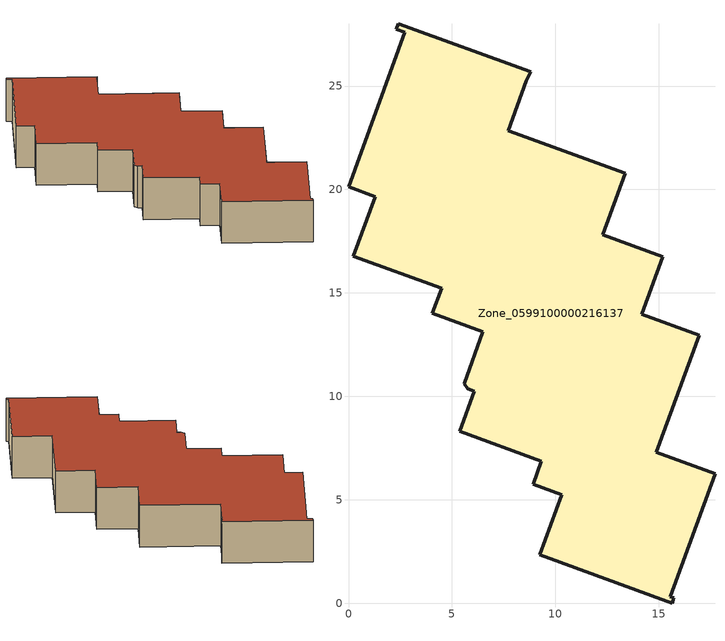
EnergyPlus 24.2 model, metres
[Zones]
Zone_0599100000216137
 floor ground (C_G): 7.72,22.85 13.38,20.79 12.3,17.81 15.19,16.75 14.18,13.96 16.95,12.95 14.89,7.29 17.72,6.26 15.55,0.32 15.73,0.25 15.64,0 9.24,2.33 10.3,5.24 8.92,5.74 9.33,6.86 5.38,8.31 6.09,10.25 5.78,10.36 5.59,10.61 6.5,13.12 4.06,14.01 4.5,15.22 0.24,16.77 1.29,19.66 0,20.13 2.73,27.61 2.32,27.76 2.41,28.01 8.81,25.68 8.6,25.27 z0
 wall outside (C_F): 10.3,5.24 9.24,2.33 15.64,0 15.73,0.25 15.55,0.32 17.72,6.26 14.89,7.29 16.95,12.95 14.18,13.96 15.19,16.75 12.3,17.81 13.38,20.79 7.72,22.85 8.6,25.27 8.81,25.68 2.41,28.01 2.32,27.76 2.73,27.61 0,20.13 1.29,19.66 0.24,16.77 4.5,15.22 4.06,14.01 6.5,13.12 5.59,10.61 5.78,10.36 6.09,10.25 5.38,8.31 9.33,6.86 8.92,5.74 10.3,5.24 z0:3.45
 roof outside (C_R): 7.72,22.85 8.6,25.27 8.81,25.68 2.41,28.01 2.32,27.76 2.73,27.61 0,20.13 1.29,19.66 0.24,16.77 4.5,15.22 4.06,14.01 6.5,13.12 5.59,10.61 5.78,10.36 6.09,10.25 5.38,8.31 9.33,6.86 8.92,5.74 10.3,5.24 9.24,2.33 15.64,0 15.73,0.25 15.55,0.32 17.72,6.26 14.89,7.29 16.95,12.95 14.18,13.96 15.19,16.75 12.3,17.81 13.38,20.79 z3.45
[BUILDING]
Pand.0599100000216137: North Axis=0; Terrain=City; Loads Convergence Tolerance Value=0.04; Temperature Convergence Tolerance Value=0.4; Solar Distribution=FullExterior; Maximum Number of Warmup Days=25; Minimum Number of Warmup Days=1
[Site:Location]
Rotterdam.The.Hague.AP_ZH_NLD Design_Conditions: Latitude=51.96; Longitude=4.45; Time Zone=1; Elevation=-4.5
[SITE:GROUNDTEMPERATURE:BUILDINGSURFACE]
18, 18, 18, 18, 18, 18, 18, 18, 18, 18, 18, 18
[MATERIAL] Thermal Absorptance=0.9; Solar Absorptance=0.7; Visible Absorptance=0.7
Name | Roughness | Thickness | Conductivity | Density | Specific Heat
G.D.1965-1974 | MediumSmooth | 0.15 | 0.882353 | 540 | 1210
F.D.1965-1974 | Rough | 0.3 | 0.697674 | 1920 | 840
R.D.1965-1974 | MediumRough | 0.2 | 0.232558 | 1500 | 1000
[CONSTRUCTION]
C_G: G.D.1965-1974
C_F: F.D.1965-1974
C_R: R.D.1965-1974
[ZONE]
Zone_0599100000216137: Type=1; Multiplier=1; Ceiling Height=Autocalculate; Volume=Autocalculate; Floor Area=autocalculate; Part of Total Floor Area=Yes
[ZONEINFILTRATION:DESIGNFLOWRATE]
Infil_Zone_0599100000216137: Zone or ZoneList or Space or SpaceList=Zone_0599100000216137; Schedule=AlwaysOn; Design Flow Rate Calculation Method=Flow/Area; Flow Rate per Floor Area=0.0042; Constant Term Coefficient=1; Temperature Term Coefficient=0; Velocity Term Coefficient=0; Velocity Squared Term Coefficient=0
[HVACTEMPLATE:ZONE:IDEALLOADSAIRSYSTEM]
Zone_0599100000216137: Maximum Heating Supply Air Temperature=50; Minimum Cooling Supply Air Temperature=13; Maximum Heating Supply Air Humidity Ratio=0.0156; Minimum Cooling Supply Air Humidity Ratio=0.0077; Heating Limit=NoLimit; Cooling Limit=NoLimit; Dehumidification Control Type=ConstantSensibleHeatRatio; Cooling Sensible Heat Ratio=0.7; Dehumidification Setpoint=60; Humidification Control Type=None; Humidification Setpoint=30; Outdoor Air Method=None; Outdoor Air Flow Rate per Person=0.00944; Outdoor Air Flow Rate per Zone Floor Area=0; Outdoor Air Flow Rate per Zone=0; Demand Controlled Ventilation Type=None; Outdoor Air Economizer Type=NoEconomizer; Heat Recovery Type=None; Sensible Heat Recovery Effectiveness=0.7; Latent Heat Recovery Effectiveness=0.65
[ZONECONTROL:THERMOSTAT]
ThermostatControl_Zone_0599100000216137: Zone or ZoneList=Zone_0599100000216137; Control Type Schedule=DualSetpointControlType; Control 1=Thermostat_Zone_0599100000216137; Temperature Difference Between Cutout And Setpoint=0
[THERMOSTATSETPOINT:DUALSETPOINT]
Thermostat_Zone_0599100000216137: Heating Setpoint Temperature Schedule=HeatingSetpoint_Zone_0599100000216137; Cooling Setpoint Temperature Schedule=CoolingSetpoint_Zone_0599100000216137
[SCHEDULE:COMPACT]
HeatingSetpoint_Zone_0599100000216137: Through: 12/31, For: AllDays, Until: 24:00, 21
CoolingSetpoint_Zone_0599100000216137: Through: 12/31, For: AllDays, Until: 24:00, 24
DualSetpointControlType: Through: 12/31, For: AllDays, Until: 24:00, 4
AlwaysOn: Through: 12/31, For: AllDays, Until: 24:00, 1
